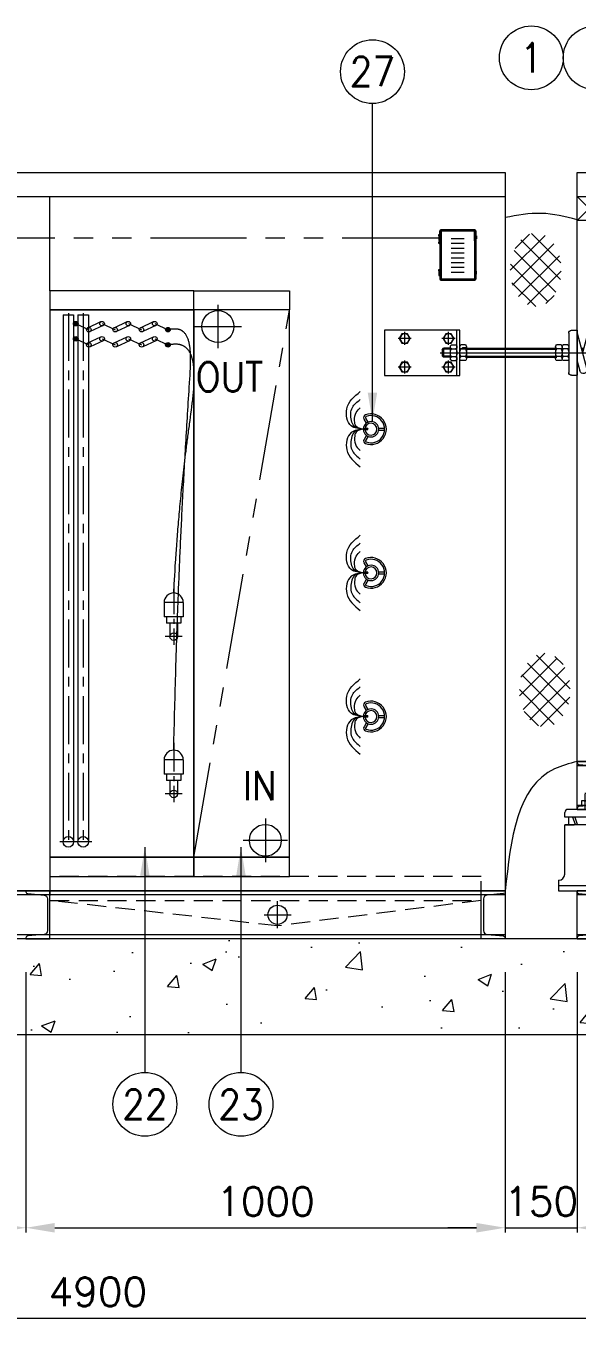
# Model space of a CAD drawing. Extents: x 38 to 18273, y -670 to 12274.
# Drawn here: x 3906 to 5056, y 1851 to 4559 of the extents above; entities that cross this region are included whole.
import ezdxf
from ezdxf.enums import TextEntityAlignment as Align

# ---------------------------------------------------------------- set-up
doc = ezdxf.new("R2010")
doc.units = 0
doc.header["$LTSCALE"] = 80
doc.header["$MEASUREMENT"] = 0
for name, pattern in [('CEN', [26, 20, -2, 2, -2]), ('CENTER', [2, 1.25, -0.25, 0.25, -0.25]), ('CENTER2', [1.125, 0.75, -0.125, 0.125, -0.125]), ('CENTERX2', [4, 2.5, -0.5, 0.5, -0.5]), ('HIDDENX2', [0.75, 0.5, -0.25]), ('PHANTOMX2', [5, 2.5, -0.5, 0.5, -0.5, 0.5, -0.5])]:
    doc.linetypes.add(name, pattern=pattern)
doc.layers.get('0').update_dxf_attribs({"linetype": 'CONTINUOUS', "lineweight": 18})
doc.layers.get('DEFPOINTS').update_dxf_attribs({"linetype": 'CONTINUOUS', "lineweight": 18})
for name, color, linetype, lineweight in [('2', 2, 'HIDDENX2', 18), ('3', 2, 'CONTINUOUS', 18), ('ACT', 7, 'CONTINUOUS', 18), ('C', 1, 'CENTER', 18), ('CEN', 1, 'CEN', 18), ('DIM', 4, 'CONTINUOUS', 18), ('LIN', 2, 'CONTINUOUS', 18), ('THIN', 3, 'CONTINUOUS', 18)]:
    doc.layers.add(name, color=color, linetype=linetype, lineweight=lineweight)
doc.styles.add('GSC', font='romans.shx', dxfattribs={"width": 0.8, "height": 4, "bigfont": 'ghs.shx'})
doc.styles.get("Standard").update_dxf_attribs({"font": 'txt.shx', "bigfont": '2hs.shx'})
doc.dimstyles.get("Standard").update_dxf_attribs({"dimscale": 0, "dimtxt": 60, "dimasz": 60, "dimexe": 10, "dimexo": 70, "dimgap": 25, "dimtad": 1, "dimdec": 0, "dimlfac": -1, "dimzin": 0, "dimdsep": 46, "dimtxsty": 'Standard', "dimcen": 0, "dimclrd": 1, "dimclre": 1, "dimadec": 0, "dimazin": 0, "dimtfac": 1, "dimtdec": 0, "dimtix": 1, "dimtmove": 1, "dimatfit": 2, "dimfxl": 0, "dimtolj": 1, "dimtzin": 0, "dimlwd": 5, "dimlwe": 5, "dimarcsym": 0})

# ---------------------------------------------------------------- blocks, each defined once
blk = doc.blocks.new('*D9')
at = {"color": 1, "linetype": 'Continuous', "lineweight": 5}
for p, q in [((4906.2, 2583.4), (4906.2, 2039.8)), ((5056.2, 2583.4), (5056.2, 2039.8)), ((4846.2, 2049.8), (4786.2, 2049.8)), ((4906.2, 2049.8), (5056.2, 2049.8)), ((5116.2, 2049.8), (5176.2, 2049.8))]:
    blk.add_line(p, q, dxfattribs=at)
at = {"color": 1, "linetype": 'Continuous'}
for points in [[(4846.2, 2059.8), (4846.2, 2039.8), (4906.2, 2049.8)], [(5116.2, 2059.8), (5116.2, 2039.8), (5056.2, 2049.8)]]:
    blk.add_solid(points, dxfattribs=at)
at = {"layer": 'DEFPOINTS', "color": 0, "linetype": 'Continuous'}
for p in [(4906.2, 2653.4), (5056.2, 2653.4), (5056.2, 2049.8)]:
    blk.add_point(p, dxfattribs=at)
at = {"color": 0, "linetype": 'Continuous', "insert": (4981.2, 2104.8), "char_height": 60, "attachment_point": 5}
blk.add_mtext('\\A1;150', dxfattribs=at)
blk = doc.blocks.new('*D13')
at = {"color": 1, "linetype": 'Continuous', "lineweight": 5}
for p, q in [((1606.2, 2583.4), (1606.2, 1850.8)), ((6506.2, 2583.4), (6506.2, 1850.8)), ((1666.2, 1860.8), (6446.2, 1860.8))]:
    blk.add_line(p, q, dxfattribs=at)
at = {"color": 1, "linetype": 'Continuous'}
for points in [[(1666.2, 1870.8), (1666.2, 1850.8), (1606.2, 1860.8)], [(6446.2, 1870.8), (6446.2, 1850.8), (6506.2, 1860.8)]]:
    blk.add_solid(points, dxfattribs=at)
at = {"layer": 'DEFPOINTS', "color": 0, "linetype": 'Continuous'}
for p in [(1606.2, 2653.4), (6506.2, 2653.4), (6506.2, 1860.8)]:
    blk.add_point(p, dxfattribs=at)
at = {"color": 0, "linetype": 'Continuous', "insert": (4056.2, 1915.8), "char_height": 60, "attachment_point": 5}
blk.add_mtext('\\A1;4900', dxfattribs=at)
blk = doc.blocks.new('*D23')
at = {"color": 1, "linetype": 'Continuous', "lineweight": 5}
for p, q in [((3906.2, 2583.4), (3906.2, 2039.8)), ((4906.2, 2583.4), (4906.2, 2039.8)), ((3966.2, 2049.8), (4846.2, 2049.8))]:
    blk.add_line(p, q, dxfattribs=at)
at = {"color": 1, "linetype": 'Continuous'}
for points in [[(3966.2, 2059.8), (3966.2, 2039.8), (3906.2, 2049.8)], [(4846.2, 2059.8), (4846.2, 2039.8), (4906.2, 2049.8)]]:
    blk.add_solid(points, dxfattribs=at)
at = {"layer": 'DEFPOINTS', "color": 0, "linetype": 'Continuous'}
for p in [(3906.2, 2653.4), (4906.2, 2653.4), (4906.2, 2049.8)]:
    blk.add_point(p, dxfattribs=at)
at = {"color": 0, "linetype": 'Continuous', "insert": (4406.2, 2104.8), "char_height": 60, "attachment_point": 5}
blk.add_mtext('\\A1;1000', dxfattribs=at)
blk = doc.blocks.new('HEATPUMP-COIL')
at = {"ltscale": 30}
for points in [[(49, 1154.4, 1), (58.5, 1154.4, 1)], [(241.5, 1141.7, 1), (251, 1141.7, 1)], [(49, 1122.7, 1), (58.5, 1122.7, 1)], [(241.5, 1110, 1), (251, 1110, 1)]]:
    blk.add_hatch(color=2, dxfattribs=at).paths.add_polyline_path(points)
at = {"color": 2, "ltscale": 30}
for p, q in [((27.3, 1172.7), (49.5, 1172.7)), ((27.3, 1172.7), (27.3, 72.4)), ((49.5, 1172.7), (49.5, 72.4)), ((58.3, 1172.7), (80.5, 1172.7)), ((58.3, 1172.7), (58.3, 72.4)), ((80.5, 1172.7), (80.5, 72.4)), ((53.8, 1154.4), (81.2, 1141.7)), ((78.9, 1145.8), (106.4, 1158.5)), ((111.1, 1150.3), (83.6, 1137.6)), ((108.8, 1154.4), (136.2, 1141.7)), ((133.9, 1145.8), (161.4, 1158.5)), ((166.1, 1150.3), (138.6, 1137.6)), ((163.7, 1154.4), (191.2, 1141.7)), ((188.9, 1145.8), (216.4, 1158.5)), ((221.1, 1150.3), (193.6, 1137.6)), ((218.7, 1154.4), (246.2, 1141.7)), ((53.8, 1122.7), (81.2, 1110)), ((78.9, 1114.1), (106.4, 1126.8)), ((111.1, 1118.6), (83.6, 1105.9)), ((108.8, 1122.7), (136.2, 1110)), ((133.9, 1114.1), (161.4, 1126.8)), ((166.1, 1118.6), (138.6, 1105.9)), ((163.7, 1122.7), (191.2, 1110)), ((188.9, 1114.1), (216.4, 1126.8)), ((221.1, 1118.6), (193.6, 1105.9)), ((218.7, 1122.7), (246.2, 1110)), ((238.3, 572), (238.3, 542)), ((278.3, 572), (238.3, 572)), ((278.3, 572), (278.3, 542)), ((278.3, 542), (238.3, 542)), ((243.3, 542), (243.3, 528.9)), ((273.3, 542), (273.3, 528.9)), ((273.3, 528.9), (243.3, 528.9)), ((250.4, 528.9), (250.4, 500.8)), ((266.2, 528.9), (266.2, 500.8)), ((238.3, 243.6), (238.3, 213.6)), ((278.3, 243.6), (238.3, 243.6)), ((278.3, 243.6), (278.3, 213.6)), ((278.3, 213.6), (238.3, 213.6)), ((243.3, 213.6), (243.3, 200.5)), ((273.3, 200.5), (243.3, 200.5)), ((250.4, 200.5), (250.4, 172.4)), ((266.2, 200.5), (266.2, 172.4)), ((273.3, 213.6), (273.3, 200.5))]:
    blk.add_line(p, q, dxfattribs=at)
at = {"linetype": 'Continuous'}
for points in [[(0, 1183), (300, 1183), (300, 1223), (0, 1223)], [(0, 40), (300, 40), (300, 1183), (0, 1183)], [(0, 0), (300, 0), (300, 40), (0, 40)]]:
    blk.add_lwpolyline(points, close=True, dxfattribs=at)
at = {"color": 2, "ltscale": 30}
for centre, radius in [((53.8, 1154.4), 4.76), ((81.2, 1141.7), 4.76), ((108.8, 1154.4), 4.76), ((136.2, 1141.7), 4.76), ((163.7, 1154.4), 4.76), ((191.2, 1141.7), 4.76), ((218.7, 1154.4), 4.76), ((246.2, 1141.7), 4.76), ((53.8, 1122.7), 4.76), ((81.2, 1110), 4.76), ((108.8, 1122.7), 4.76), ((136.2, 1110), 4.76), ((163.7, 1122.7), 4.76), ((191.2, 1110), 4.76), ((218.7, 1122.7), 4.76), ((246.2, 1110), 4.76), ((258.3, 500.8), 7.94), ((258.3, 172.4), 7.94), ((38.4, 72.4), 11.1), ((69.4, 72.4), 11.1)]:
    blk.add_circle(centre, radius, dxfattribs=at)
for centre in [(258.3, 572), (258.3, 243.6)]:
    blk.add_arc(centre, 20, 0, 180, dxfattribs=at)
at = {"color": 4, "linetype": 'CENTER', "ltscale": 30}
for points in [[(258.3, 263.6), (291.4, 1030.1), (264.1, 1143), (246.2, 1141.7)], [(258.3, 592), (291.4, 944.9), (264.1, 1111.3), (246.2, 1110)]]:
    blk.add_spline(points, degree=3, dxfattribs=at)
at = {"layer": 'C', "linetype": 'CENTER'}
for p, q in [((38.4, 1176.5), (38.4, 56)), ((69.4, 1176.5), (69.4, 56)), ((276, 500.8), (240.6, 500.8)), ((276, 172.4), (240.6, 172.4)), ((56.2, 72.4), (20.7, 72.4)), ((87.1, 72.4), (51.7, 72.4))]:
    blk.add_line(p, q, dxfattribs=at)
at = {"layer": 'C', "linetype": 'CENTER2'}
for p, q in [((258.3, 607.7), (258.3, 483.7)), ((258.3, 279.3), (258.3, 155.2))]:
    blk.add_line(p, q, dxfattribs=at)
blk = doc.blocks.new('*D25')
at = {"color": 1, "linetype": 'Continuous', "lineweight": 5}
for p, q in [((5056.2, 2583.4), (5056.2, 2039.8)), ((6506.2, 2583.4), (6506.2, 2039.8)), ((5116.2, 2049.8), (6446.2, 2049.8))]:
    blk.add_line(p, q, dxfattribs=at)
at = {"color": 1, "linetype": 'Continuous'}
for points in [[(5116.2, 2059.8), (5116.2, 2039.8), (5056.2, 2049.8)], [(6446.2, 2059.8), (6446.2, 2039.8), (6506.2, 2049.8)]]:
    blk.add_solid(points, dxfattribs=at)
at = {"layer": 'DEFPOINTS', "color": 0, "linetype": 'Continuous'}
for p in [(5056.2, 2653.4), (6506.2, 2653.4), (6506.2, 2049.8)]:
    blk.add_point(p, dxfattribs=at)
at = {"color": 0, "linetype": 'Continuous', "insert": (5781.2, 2104.8), "char_height": 60, "attachment_point": 5}
blk.add_mtext('\\A1;1450', dxfattribs=at)
blk = doc.blocks.new('*D26')
at = {"color": 1, "linetype": 'Continuous', "lineweight": 5}
for p, q in [((3006.2, 2583.4), (3006.2, 2039.8)), ((3906.2, 2583.4), (3906.2, 2039.8)), ((3846.2, 2049.8), (3066.2, 2049.8))]:
    blk.add_line(p, q, dxfattribs=at)
at = {"color": 1, "linetype": 'Continuous'}
for points in [[(3066.2, 2059.8), (3066.2, 2039.8), (3006.2, 2049.8)], [(3846.2, 2059.8), (3846.2, 2039.8), (3906.2, 2049.8)]]:
    blk.add_solid(points, dxfattribs=at)
at = {"layer": 'DEFPOINTS', "color": 0, "linetype": 'Continuous'}
for p in [(3006.2, 2653.4), (3906.2, 2653.4), (3006.2, 2049.8)]:
    blk.add_point(p, dxfattribs=at)
at = {"color": 0, "linetype": 'Continuous', "insert": (3456.2, 2104.8), "char_height": 60, "attachment_point": 5}
blk.add_mtext('\\A1;900', dxfattribs=at)
blk = doc.blocks.new('htr(w)')
at = {"color": 2, "linetype": 'ByBlock'}
blk.add_line((-339.1, 112.4), (-339.1, -0.7), dxfattribs=at)
at = {"color": 2}
blk.add_line((287.4, 66), (272.6, 66), dxfattribs=at)
at = {"color": 6}
blk.add_line((285, 68.5), (275, 68.5), dxfattribs=at)
at = {"color": 2}
blk.add_lwpolyline([(285, 66), (285, 68.5), (284.5, 69), (275.5, 69), (275, 68.5), (275, 66)], dxfattribs=at)
at = {"layer": 'CEN'}
for p, q in [((-288.8, 75.2), (-288.8, 107.7)), ((-174.5, 75.2), (-174.5, 107.7)), ((319.6, 75.2), (319.6, 107.7)), ((428.4, 75.2), (428.4, 107.7)), ((-272.5, 91.4), (-305.1, 91.4)), ((-158.3, 91.4), (-190.8, 91.4)), ((303.4, 91.4), (335.9, 91.4)), ((412.2, 91.4), (444.7, 91.4)), ((-288.8, 4), (-288.8, 36.5)), ((340.6, 55.8), (-225.8, 55.8)), ((-174.5, 4), (-174.5, 36.5)), ((319.6, 4), (319.6, 36.5)), ((428.4, 4), (428.4, 36.5)), ((-272.5, 20.2), (-305.1, 20.2)), ((-158.3, 20.2), (-190.8, 20.2)), ((303.4, 20.2), (335.9, 20.2)), ((412.2, 20.2), (444.7, 20.2))]:
    blk.add_line(p, q, dxfattribs=at)
at = {"layer": 'DIM'}
for p, q in [((-186.6, 64.7), (-212.4, 64.7)), ((-95.1, 64.7), (-99.8, 64.7)), ((-75.9, 64.7), (-76.3, 64.7)), ((-52.4, 64.7), (-57.1, 64.7)), ((-10.7, 64.7), (-15.5, 64.7)), ((275.2, 64.7), (50.7, 64.7)), ((315.2, 64.7), (334.3, 64.7)), ((-186.6, 47), (-212.4, 47)), ((-71.2, 47), (-81, 47)), ((-29.5, 47), (-38.3, 47)), ((275.2, 47), (50.7, 47)), ((315.2, 47), (334.3, 47))]:
    blk.add_line(p, q, dxfattribs=at)
at = {"layer": 'LIN'}
for p, q in [((-111.7, 132.6), (-146.6, 132.6)), ((-146.6, -20.9), (-146.6, 132.6)), ((-111.7, 132.6), (-111.7, -20.9)), ((-146.6, 112.4), (-339.1, 112.4)), ((-295.6, 103.3), (-302.5, 91.4)), ((-282, 103.3), (-295.6, 103.3)), ((-275.1, 91.4), (-282, 103.3)), ((-181.4, 103.3), (-188.2, 91.4)), ((-167.7, 103.3), (-181.4, 103.3)), ((-160.8, 91.4), (-167.7, 103.3)), ((-153.6, -0.7), (-153.6, 112.4)), ((-107.8, 101), (-111.7, 86.6)), ((-108.7, 97.8), (-97.5, 55.8)), ((-84.1, 105.7), (-108.3, 15.4)), ((-66.6, 101), (-90.8, 10.7)), ((-66.7, 100.5), (-54.7, 55.8)), ((-41.4, 105.7), (-65.6, 15.4)), ((-23.8, 101), (-48, 10.7)), ((-24.5, 98.5), (-13.1, 55.8)), ((0, 104.7), (-23.9, 15.4)), ((0, 111.7), (0, 0)), ((14, 111.7), (0, 111.7)), ((20.9, 104.7), (20.9, 7)), ((291.7, 112.4), (478.7, 112.4)), ((291.7, -0.7), (291.7, 112.4)), ((298.7, -0.7), (298.7, 112.4)), ((305.9, 91.4), (312.8, 103.3)), ((312.8, 103.3), (326.5, 103.3)), ((326.5, 103.3), (333.3, 91.4)), ((414.7, 91.4), (421.6, 103.3)), ((421.6, 103.3), (435.3, 103.3)), ((435.3, 103.3), (442.1, 91.4)), ((478.7, 112.4), (478.7, -0.7)), ((-302.5, 91.4), (-295.6, 79.6)), ((-295.6, 79.6), (-282, 79.6)), ((-282, 79.6), (-275.1, 91.4)), ((-213.8, 63.3), (-210.1, 67)), ((-186.6, 67), (-210.1, 67)), ((-210.1, 67), (-210.1, 44.7)), ((-188.2, 91.4), (-181.4, 79.6)), ((-186.6, 70.4), (-186.6, 41.3)), ((-184, 75.2), (-172.6, 75.2)), ((-184, 65.5), (-172.6, 65.5)), ((-181.4, 79.6), (-167.7, 79.6)), ((-170.1, 70.4), (-170.1, 41.3)), ((-167.7, 79.6), (-160.8, 91.4)), ((-167.5, 75.2), (-156.1, 75.2)), ((-167.5, 65.5), (-156.1, 65.5)), ((-94.5, 67), (-100.4, 67)), ((-76.1, 65.4), (-64.1, 20.8)), ((-51.7, 67), (-57.7, 67)), ((-10.1, 67), (-16.1, 67)), ((23.5, 75.2), (34.9, 75.2)), ((23.5, 65.5), (34.9, 65.5)), ((37.4, 70.4), (37.4, 41.3)), ((40, 75.2), (51.4, 75.2)), ((40, 65.5), (51.4, 65.5)), ((275.2, 67), (50.7, 67)), ((53.9, 70.4), (53.9, 41.3)), ((275.2, 70.4), (275.2, 41.3)), ((277.7, 75.2), (289.2, 75.2)), ((277.7, 65.5), (289.2, 65.5)), ((312.6, 75.2), (301.2, 75.2)), ((312.6, 65.5), (301.2, 65.5)), ((312.8, 79.6), (305.9, 91.4)), ((326.5, 79.6), (312.8, 79.6)), ((315.2, 70.4), (315.2, 41.3)), ((315.2, 67), (332, 67)), ((333.3, 91.4), (326.5, 79.6)), ((335.7, 63.3), (332, 67)), ((332, 67), (332, 44.7)), ((421.6, 79.6), (414.7, 91.4)), ((435.3, 79.6), (421.6, 79.6)), ((442.1, 91.4), (435.3, 79.6)), ((-213.8, 63.3), (-213.8, 48.4)), ((-213.8, 48.4), (-210.1, 44.7)), ((-186.6, 44.7), (-210.1, 44.7)), ((-184, 46.2), (-172.6, 46.2)), ((-184, 36.5), (-172.6, 36.5)), ((-167.5, 46.2), (-156.1, 46.2)), ((-167.5, 36.5), (-156.1, 36.5)), ((-111.7, 38.9), (-106.8, 20.8)), ((-70.5, 44.7), (-81.7, 44.7)), ((-28.9, 44.7), (-38.9, 44.7)), ((-33.9, 63.4), (-22.5, 20.8)), ((0, 34.6), (-6.4, 10.7)), ((23.5, 46.2), (34.9, 46.2)), ((23.5, 36.5), (34.9, 36.5)), ((40, 46.2), (51.4, 46.2)), ((40, 36.5), (51.4, 36.5)), ((275.2, 44.7), (50.7, 44.7)), ((277.7, 46.2), (289.2, 46.2)), ((277.7, 36.5), (289.2, 36.5)), ((312.6, 46.2), (301.2, 46.2)), ((312.6, 36.5), (301.2, 36.5)), ((315.2, 44.7), (332, 44.7)), ((335.7, 48.4), (332, 44.7)), ((335.7, 63.3), (335.7, 48.4)), ((-295.6, 32.1), (-302.5, 20.2)), ((-302.5, 20.2), (-295.6, 8.4)), ((-282, 32.1), (-295.6, 32.1)), ((-295.6, 8.4), (-282, 8.4)), ((-275.1, 20.2), (-282, 32.1)), ((-282, 8.4), (-275.1, 20.2)), ((-181.4, 32.1), (-188.2, 20.2)), ((-188.2, 20.2), (-181.4, 8.4)), ((-167.7, 32.1), (-181.4, 32.1)), ((-181.4, 8.4), (-167.7, 8.4)), ((-160.8, 20.2), (-167.7, 32.1)), ((-167.7, 8.4), (-160.8, 20.2)), ((14, 0), (0, 0)), ((305.9, 20.2), (312.8, 32.1)), ((312.8, 8.4), (305.9, 20.2)), ((312.8, 32.1), (326.5, 32.1)), ((326.5, 8.4), (312.8, 8.4)), ((326.5, 32.1), (333.3, 20.2)), ((333.3, 20.2), (326.5, 8.4)), ((414.7, 20.2), (421.6, 32.1)), ((421.6, 8.4), (414.7, 20.2)), ((421.6, 32.1), (435.3, 32.1)), ((435.3, 8.4), (421.6, 8.4)), ((435.3, 32.1), (442.1, 20.2)), ((442.1, 20.2), (435.3, 8.4)), ((-339.1, -0.7), (-146.6, -0.7)), ((-111.7, -20.9), (-146.6, -20.9)), ((478.7, -0.7), (291.7, -0.7))]:
    blk.add_line(p, q, dxfattribs=at)
for centre, major_axis in [((-288.8, 91.4), (-8.39, 8.39)), ((-174.5, 91.4), (-8.39, 8.39)), ((319.6, 91.4), (-8.39, 8.39)), ((428.4, 91.4), (-8.39, 8.39)), ((-288.8, 20.2), (-8.39, 8.39)), ((-174.5, 20.2), (-8.39, 8.39)), ((319.6, 20.2), (8.39, 8.39)), ((428.4, 20.2), (8.39, 8.39))]:
    blk.add_ellipse(centre, major_axis=major_axis, ratio=1, dxfattribs=at)
for centre, major_axis, start_param, end_param in [((-116.6, 103.4), (-6.42, 6.42), 3.665191, 4.927986), ((-75.3, 103.4), (6.42, 6.42), 5.235988, 8.37758), ((-32.6, 103.4), (-6.42, 6.42), 3.665191, 6.806784), ((14, 104.7), (4.94, 4.94), 5.497787, 7.068583), ((-166.9, 55.8), (13.9, 13.9), 1.843141, 2.869248), ((-180.7, 70.4), (-4.15, 4.15), -0.180888, 1.751684), ((-176, 70.4), (-4.15, 4.15), 2.960705, 4.893277), ((-189.8, 55.8), (-13.9, 13.9), 3.413937, 4.440045), ((-150.4, 55.8), (13.9, 13.9), 1.843141, 2.869248), ((-164.2, 70.4), (-4.15, 4.15), -0.180888, 1.751684), ((-159.5, 70.4), (-4.15, 4.15), 2.960705, 4.893277), ((-173.3, 55.8), (-13.9, 13.9), 3.413937, 4.440045), ((40.6, 55.8), (-13.9, 13.9), 0.272344, 1.298452), ((26.8, 70.4), (-4.15, 4.15), -0.180888, 1.751684), ((31.6, 70.4), (-4.15, 4.15), 2.960705, 4.893277), ((17.7, 55.8), (13.9, 13.9), 4.984733, 6.010841), ((57.1, 55.8), (-13.9, 13.9), 0.272344, 1.298452), ((43.3, 70.4), (-4.15, 4.15), -0.180888, 1.751684), ((48.1, 70.4), (-4.15, 4.15), 2.960705, 4.893277), ((34.2, 55.8), (-13.9, 13.9), 3.413937, 4.440045), ((294.9, 55.8), (-13.9, 13.9), 0.272344, 1.298452), ((281.1, 70.4), (-4.15, 4.15), -0.180888, 1.751684), ((285.8, 70.4), (4.15, 4.15), 4.531501, 6.464073), ((272, 55.8), (-13.9, 13.9), 3.413937, 4.440045), ((318.4, 55.8), (-13.9, 13.9), 0.272344, 1.298452), ((304.6, 70.4), (-4.15, 4.15), -0.180888, 1.751684), ((309.3, 70.4), (4.15, 4.15), 4.531501, 6.464073), ((295.5, 55.8), (-13.9, 13.9), 3.413937, 4.440045), ((-180.7, 41.3), (-4.15, 4.15), -0.180888, 1.751684), ((-176, 41.3), (4.15, 4.15), 4.531501, 6.464073), ((-164.2, 41.3), (-4.15, 4.15), -0.180888, 1.751684), ((-159.5, 41.3), (-4.15, 4.15), 2.960705, 4.893277), ((26.8, 41.3), (-4.15, 4.15), -0.180888, 1.751684), ((31.6, 41.3), (-4.15, 4.15), 2.960705, 4.893277), ((43.3, 41.3), (-4.15, 4.15), -0.180888, 1.751684), ((48.1, 41.3), (-4.15, 4.15), 2.960705, 4.893277), ((281.1, 41.3), (-4.15, 4.15), -0.180888, 1.751684), ((285.8, 41.3), (-4.15, 4.15), 2.960705, 4.893277), ((304.6, 41.3), (-4.15, 4.15), -0.180888, 1.751684), ((309.3, 41.3), (-4.15, 4.15), 2.960705, 4.893277), ((-99.5, 13), (-6.42, 6.42), 0.523599, 3.665191), ((-56.8, 13), (-6.42, 6.42), 0.523599, 3.665191), ((-15.2, 13), (-6.42, 6.42), 0.523599, 3.665191), ((14, 7), (4.94, 4.94), 3.926991, 5.497787)]:
    blk.add_ellipse(centre, major_axis=major_axis, ratio=1, start_param=start_param, end_param=end_param, dxfattribs=at)
at = {"layer": 'THIN', "color": 6}
for p, q in [((275.5, 66), (275.5, 69)), ((284.5, 66), (284.5, 69))]:
    blk.add_line(p, q, dxfattribs=at)
blk = doc.blocks.new('SPRING MOUNT(def 50 SIDE)')
at = {"lineweight": 15}
for p, q in [((94.2, 220.9), (63.3, 220.9)), ((63.3, 220.9), (63.3, 210.6)), ((87.8, 236.1), (69.8, 236.1)), ((69.8, 234.6), (69.8, 202.7)), ((87.8, 234.6), (87.8, 202.7)), ((94.2, 220.9), (94.2, 210.6)), ((28.3, 186.5), (28.3, 196.3)), ((122.8, 202.7), (34.7, 202.7)), ((94.2, 210.6), (63.3, 210.6)), ((129.2, 186.5), (129.2, 196.3)), ((129.2, 186.5), (28.3, 186.5)), ((129.2, 170.6), (28.3, 170.6)), ((28.3, 170.6), (48.1, 170.6)), ((28.3, 67.4), (28.3, 170.6)), ((36.1, 186.5), (36.1, 170.6)), ((44.6, 186.5), (49.6, 171.8)), ((49.2, 186.5), (54.1, 171.9)), ((108.4, 186.5), (103.4, 171.9)), ((113, 186.5), (107.9, 171.8)), ((121.4, 186.5), (121.4, 170.6)), ((129.2, 67.4), (129.2, 170.6)), ((15.4, 54.6), (15.4, 32.7)), ((142.1, 32.7), (142.1, 54.6)), ((15.4, 43.7), (142.1, 43.7)), ((15.4, 32.7), (142.1, 32.7))]:
    blk.add_line(p, q, dxfattribs=at)
for centre, radius, start, end in [((66.6, 217.3), 3.64, 28.0312, 151.9688), ((78.8, 199), 22, 65.8105, 114.1895), ((91, 217.3), 3.63, 27.8855, 152.1145), ((34.7, 196.3), 6.42, 90, 180), ((34.7, 196.3), 6.42, 90, 180), ((66.6, 214.3), 3.64, 208.0312, 331.9688), ((78.8, 232.6), 22, 245.8105, 294.1895), ((91, 214.3), 3.63, 207.8855, 332.1145), ((122.8, 196.3), 6.42, 0, 90), ((15.4, 67.4), 12.8, 270, 0), ((142.1, 67.4), 12.8, 180, 270)]:
    blk.add_arc(centre, radius, start, end, dxfattribs=at)
at = {"layer": '3', "linetype": 'CENTERX2', "lineweight": 15}
blk.add_line((78.8, 257.2), (78.8, 5), dxfattribs=at)
blk = doc.blocks.new('LED LAMP')
at = {"lineweight": 0}
for p, q in [((-39.2, 91.9), (-39.2, 94.4)), ((-39.2, 94.4), (-37.5, 94.4)), ((-39.2, 91.9), (-39.2, 84.6)), ((-39.2, 91.9), (-36.9, 91.9)), ((-39.2, 84.6), (-39.2, 82.1)), ((-39.2, 84.6), (-36.9, 84.6)), ((-39.2, 82.1), (-37.5, 82.1)), ((-38.2, 91.9), (-38.2, 84.6)), ((-37.5, 94.4), (-37.5, 102.2)), ((-37.5, 91.9), (-37.5, 84.6)), ((-37.5, 81.1), (-37.5, 82.1)), ((-36.9, 84.6), (-36.9, 91.9)), ((-36.7, 101.6), (-36.7, 1.7)), ((35.5, 104.2), (-35.5, 104.2)), ((-35.4, 100.9), (-35.4, 2.4)), ((35, 103.3), (-35, 103.3)), ((-34.8, 100.9), (-34.8, 2.4)), ((34.3, 102.1), (-34.3, 102.1)), ((34.3, 101.5), (-34.3, 101.5)), ((34.8, 81.1), (34.8, 100.9)), ((35.4, 81.1), (35.4, 100.9)), ((36.7, 81.1), (36.7, 101.6)), ((37.5, 102.2), (37.5, 1.1)), ((37.5, 92), (38.6, 92)), ((37.5, 85), (38.6, 85)), ((37.8, 92), (37.8, 85)), ((38.1, 92), (38.1, 85)), ((38.9, 91.7), (38.9, 85.3)), ((-37.5, 74.1), (-37.5, 21.3)), ((34.8, 81.1), (34.8, 2.4)), ((35.4, 81.1), (35.4, 2.4)), ((36.7, 81.1), (36.7, 1.7)), ((-39.2, 18.7), (-39.2, 21.3)), ((-39.2, 21.3), (-37.5, 21.3)), ((-39.2, 18.7), (-36.9, 18.7)), ((-39.2, 18.7), (-39.2, 11.5)), ((-39.2, 11.5), (-39.2, 8.9)), ((-39.2, 11.5), (-36.9, 11.5)), ((-39.2, 8.9), (-37.5, 8.9)), ((-38.2, 11.5), (-38.2, 18.7)), ((-37.5, 11.5), (-37.5, 18.7)), ((-37.5, 8.9), (-37.5, 1.1)), ((-36.9, 18.7), (-36.9, 11.5)), ((-35, 0), (35, 0)), ((-34.3, 1.8), (34.3, 1.8)), ((-34.3, 1.3), (34.3, 1.3)), ((37.5, 18.3), (38.6, 18.3)), ((37.5, 11.3), (38.6, 11.3)), ((37.8, 11.3), (37.8, 18.3)), ((38.1, 11.3), (38.1, 18.3)), ((38.9, 11.6), (38.9, 18)), ((-35.5, -0.8), (35.5, -0.8))]:
    blk.add_line(p, q, dxfattribs=at)
at = {"linetype": 'Continuous'}
for p, q in [((-13.7, 86.1), (13.7, 86.1)), ((-13.7, 76.1), (13.7, 76.1)), ((-13.7, 66.1), (13.7, 66.1)), ((-13.7, 56.1), (13.7, 56.1)), ((-13.7, 46.1), (13.7, 46.1)), ((-13.7, 36.1), (13.7, 36.1)), ((-13.7, 26.1), (13.7, 26.1)), ((-13.7, 16.1), (13.7, 16.1))]:
    blk.add_line(p, q, dxfattribs=at)
at = {"lineweight": 0}
blk.add_circle((-38.3, 77.6), 0.839, dxfattribs=at)
for centre, radius, start, end in [((-35.5, 102.2), 1.96, 90, 180), ((-35, 101.6), 1.68, 90, 180), ((-34.3, 100.9), 1.12, 90, 180), ((-34.3, 100.9), 0.559, 90, 180), ((34.3, 100.9), 1.12, 0, 90), ((34.3, 100.9), 0.559, 0, 90), ((35, 101.6), 1.68, 0, 90), ((35.5, 102.2), 1.96, 0, 90), ((38.6, 91.7), 0.28, 0, 90), ((38.6, 85.3), 0.28, 270, 0), ((-38.3, 77.6), 1.96, 103.3424, 256.6576), ((-39.2, 81.1), 1.68, 283.3424, 0), ((-39.2, 74.1), 1.68, 0, 76.6576), ((-35.5, 1.1), 1.96, 180, 270), ((-35, 1.7), 1.68, 180, 270), ((-34.3, 2.4), 1.12, 180, 270), ((-34.3, 2.4), 0.559, 180, 270), ((34.3, 2.4), 1.12, 270, 0), ((34.3, 2.4), 0.559, 270, 0), ((35, 1.7), 1.68, 270, 0), ((35.5, 1.1), 1.96, 270, 0), ((38.6, 18), 0.28, 0, 90), ((38.6, 11.6), 0.28, 270, 0)]:
    blk.add_arc(centre, radius, start, end, dxfattribs=at)

msp = doc.modelspace()

# ---------------------------------------------------------------- hatches: boundary and pattern name
at = {"linetype": 'Continuous'}
h = msp.add_hatch(dxfattribs=at)
h.set_pattern_fill('AR-CONC', color=256, scale=40, style=0)
h.set_pattern_definition([(50, (-231.77, 573.04), (286.904, -25.101), [30, -330]), (355, (-231.77, 573.04), (-55.5, 300.877), [24, -264]), (100.4514, (-207.86, 570.94), (231.404, 275.776), [25.496, -280.457]), (46.184, (-231.77, 653.04), (426.896, -66.208), [45, -495]), (96.6356, (-196.2, 647.5), (373.865, 389.647), [38.244, -420.685]), (351.184, (-231.77, 653.04), (373.865, 389.647), [36, -396]), (21, (-191.77, 633.04), (238.763, -161.0476), [30, -330]), (326, (-191.77, 633.04), (97.326, 290.06), [24, -264]), (71.4514, (-171.87, 619.62), (336.089, 129.012), [25.496, -280.457]), (37.5, (-231.77, 573.04), (4.864, 133.1575), [0, -260.8, 0, -268, 0, -265]), (7.5, (-231.77, 573.04), (105.2278, 157.7647), [0, -152.8, 0, -254.8, 0, -101]), (327.5, (-320.97, 573.04), (213.529, -9.022), [0, -100, 0, -312, 0, -414]), (317.5, (-360.97, 573.04), (233.2745, 40.042), [0, -130, 0, -207.2, 0, -294])])
h.paths.add_polyline_path([(1456.2, 2453.4), (7206.2, 2453.4), (7206.2, 2653.4), (1456.2, 2653.4)])
at = {"layer": 'ACT', "linetype": 'Continuous'}
h = msp.add_hatch(dxfattribs=at)
h.set_pattern_fill('ANSI37', color=256, scale=8, angle=-90, style=0)
h.set_pattern_definition([(315, (1672.737, 9641.477), (17.96051, 17.96051), []), (45, (1672.737, 9641.477), (-17.96051, 17.96051), [])])
edge = h.paths.add_edge_path()
edge.add_ellipse((4970.1, 4050.3), major_axis=(0, 76.9), ratio=0.691358, start_angle=0, end_angle=360)
h = msp.add_hatch(dxfattribs=at)
h.set_pattern_fill('ANSI37', color=256, scale=8, angle=-90, style=0)
h.set_pattern_definition([(45, (1691.526, -2418.804), (17.96051, -17.96051), []), (315, (1691.526, -2418.804), (-17.96051, -17.96051), [])])
edge = h.paths.add_edge_path()
edge.add_ellipse((4988.9, 3172.4), major_axis=(0, -76.9), ratio=0.691358, start_angle=0, end_angle=360, ccw=False)

# ---------------------------------------------------------------- linework, layer by layer
at = {"linetype": 'Continuous'}
for p, q in [((3956.2, 4006.4), (3956.2, 4203.4)), ((5106.2, 4153.4), (5056.2, 4203.4)), ((5056.2, 4153.4), (5106.2, 4203.4)), ((4616.5, 3730), (4611.6, 3738.5)), ((4620, 3732), (4615.1, 3740.5)), ((4609.5, 3718.2), (4610.1, 3718.7)), ((4609.5, 3716.4), (4610.1, 3715.8)), ((4609.7, 3717.9), (4619.8, 3717.9)), ((4609.7, 3716.6), (4619.8, 3716.6)), ((4619.8, 3718.7), (4610.1, 3718.7)), ((4619.8, 3715.8), (4610.1, 3715.8)), ((4619.8, 3718.7), (4619.8, 3717.9)), ((4619.8, 3715.8), (4619.8, 3716.6)), ((4642, 3719.3), (4654.5, 3719.3)), ((4642, 3715.3), (4654.5, 3715.3)), ((4616.5, 3704.6), (4611.6, 3696.1)), ((4620, 3702.6), (4615.1, 3694.1)), ((4620, 3432), (4615.1, 3440.5)), ((4609.5, 3418.2), (4610.1, 3418.7)), ((4609.5, 3416.4), (4610.1, 3415.8)), ((4609.7, 3417.9), (4619.8, 3417.9)), ((4609.7, 3416.6), (4619.8, 3416.6)), ((4619.8, 3418.7), (4610.1, 3418.7)), ((4619.8, 3415.8), (4610.1, 3415.8)), ((4616.5, 3430), (4611.6, 3438.5)), ((4619.8, 3418.7), (4619.8, 3417.9)), ((4619.8, 3415.8), (4619.8, 3416.6)), ((4642, 3419.3), (4654.5, 3419.3)), ((4642, 3415.3), (4654.5, 3415.3)), ((4616.5, 3404.6), (4611.6, 3396.1)), ((4620, 3402.6), (4615.1, 3394.1)), ((4609.5, 3118.2), (4610.1, 3118.7)), ((4609.5, 3116.4), (4610.1, 3115.8)), ((4609.7, 3117.9), (4619.8, 3117.9)), ((4609.7, 3116.6), (4619.8, 3116.6)), ((4619.8, 3118.7), (4610.1, 3118.7)), ((4619.8, 3115.8), (4610.1, 3115.8)), ((4616.5, 3130), (4611.6, 3138.5)), ((4620, 3132), (4615.1, 3140.5)), ((4619.8, 3118.7), (4619.8, 3117.9)), ((4619.8, 3115.8), (4619.8, 3116.6)), ((4642, 3119.3), (4654.5, 3119.3)), ((4642, 3115.3), (4654.5, 3115.3)), ((4616.5, 3104.6), (4611.6, 3096.1)), ((4620, 3102.6), (4615.1, 3094.1))]:
    msp.add_line(p, q, dxfattribs=at)
at = {"linetype": 'PHANTOMX2'}
for p, q in [((4766.3, 4116.3), (1862.2, 4116.3)), ((4256.2, 2823.4), (4456.2, 3966.4))]:
    msp.add_line(p, q, dxfattribs=at)
at = {"color": 2, "linetype": 'HIDDENX2'}
for p, q in [((4431.2, 2680.2), (3956.2, 2733.4)), ((4856.2, 2733.4), (4431.2, 2680.2))]:
    msp.add_line(p, q, dxfattribs=at)
at = {"linetype": 'Continuous'}
for points in [[(3006.2, 4203.4), (4906.2, 4203.4), (4906.2, 2753.4), (3006.2, 2753.4)], [(6456.2, 3023.4), (5056.2, 3023.4), (5056.2, 4203.4), (6456.2, 4203.4)], [(5056.2, 4203.4), (5106.2, 4203.4), (5106.2, 4153.4), (5056.2, 4153.4)], [(6506.2, 2923.4), (5056.2, 2923.4), (5056.2, 3023.4), (6506.2, 3023.4)], [(6506.2, 2931.4), (5056.2, 2931.4), (5056.2, 3015.4), (6506.2, 3015.4)], [(4906.2, 2653.4), (3006.2, 2653.4), (3006.2, 2753.4), (4906.2, 2753.4)], [(4906.2, 2661.4), (3006.2, 2661.4), (3006.2, 2745.4), (4906.2, 2745.4)], [(6506.2, 2653.4), (5056.2, 2653.4), (5056.2, 2753.4), (6506.2, 2753.4)], [(6506.2, 2661.4), (5056.2, 2661.4), (5056.2, 2745.4), (6506.2, 2745.4)], [(1456.2, 2453.4), (7206.2, 2453.4), (7206.2, 2653.4), (1456.2, 2653.4)]]:
    msp.add_lwpolyline(points, close=True, dxfattribs=at)
for points in [[(4456.2, 3966.4), (4256.2, 3966.4), (4256.2, 4006.4), (4456.2, 4006.4), (4456.2, 3966.4), (4456.2, 3966.4)], [(4456.2, 2823.4), (4256.2, 2823.4), (4256.2, 2783.4), (4456.2, 2783.4), (4456.2, 2823.4), (4456.2, 2823.4)]]:
    msp.add_lwpolyline(points)
msp.add_lwpolyline([(4256.2, 2823.4), (4456.2, 2823.4), (4456.2, 3966.4), (4256.2, 3966.4)], close=True)
for points in [[(5106.2, 3023.4), (5056.2, 3023.4), (5056.2, 3021.5, 0.388879), (5059.8, 3017.5), (5093.9, 3014.6, -0.388879), (5101.2, 3006.6), (5101.2, 2940.2, -0.388879), (5093.9, 2932.2), (5059.8, 2929.2, 0.388879), (5056.2, 2925.3), (5056.2, 2923.4), (5106.2, 2923.4), (5106.2, 3023.4)], [(3956.2, 2753.4), (3906.2, 2753.4), (3906.2, 2751.5, 0.388879), (3909.8, 2747.5), (3943.9, 2744.6, -0.388879), (3951.2, 2736.6), (3951.2, 2670.2, -0.388879), (3943.9, 2662.2), (3909.8, 2659.2, 0.388879), (3906.2, 2655.3), (3906.2, 2653.4), (3956.2, 2653.4), (3956.2, 2753.4)], [(4856.2, 2753.4), (4906.2, 2753.4), (4906.2, 2751.5, -0.388879), (4902.5, 2747.5), (4868.5, 2744.6, 0.388879), (4861.2, 2736.6), (4861.2, 2670.2, 0.388879), (4868.5, 2662.2), (4902.5, 2659.2, -0.388879), (4906.2, 2655.3), (4906.2, 2653.4), (4856.2, 2653.4), (4856.2, 2753.4)], [(5106.2, 2753.4), (5056.2, 2753.4), (5056.2, 2751.5, 0.388879), (5059.8, 2747.5), (5093.9, 2744.6, -0.388879), (5101.2, 2736.6), (5101.2, 2670.2, -0.388879), (5093.9, 2662.2), (5059.8, 2659.2, 0.388879), (5056.2, 2655.3), (5056.2, 2653.4), (5106.2, 2653.4), (5106.2, 2753.4)]]:
    msp.add_lwpolyline(points, format="xyb", dxfattribs=at)
at = {"color": 2, "linetype": 'HIDDENX2'}
msp.add_lwpolyline([(3956.2, 2733.4), (4856.2, 2733.4), (4856.2, 2783.4), (3956.2, 2783.4)], close=True, dxfattribs=at)
at = {"linetype": 'Continuous'}
for centre, radius in [((4306.7, 3931.7), 33.3), ((4405.7, 2858.8), 33.3), ((4431.2, 2703.4), 20)]:
    msp.add_circle(centre, radius, dxfattribs=at)
for centre, radius, start, end in [((4616.9, 3741.5), 6.09, 111.1923, 209.5947), ((4626.2, 3717.3), 32, 249.0358, 110.9642), ((4617.2, 3741.7), 2.4, 110.2569, 210), ((4626.2, 3717.3), 28.4, 249.7431, 110.2569), ((4609.7, 3718.1), 0.16, 134.0593, 270), ((4609.7, 3716.5), 0.16, 90, 225.9407), ((4626.2, 3717.3), 16, 182.2924, 177.7076), ((4626.2, 3717.3), 12.4, 182.9585, 177.0415), ((4616.9, 3693.1), 6.09, 150.4053, 248.8077), ((4617.2, 3692.9), 2.4, 150, 249.7431), ((4616.9, 3441.5), 6.09, 111.1923, 209.5947), ((4626.2, 3417.3), 32, 249.0358, 110.9642), ((4617.2, 3441.7), 2.4, 110.2569, 210), ((4626.2, 3417.3), 28.4, 249.7431, 110.2569), ((4609.7, 3418.1), 0.16, 134.0593, 270), ((4609.7, 3416.5), 0.16, 90, 225.9407), ((4626.2, 3417.3), 16, 182.2924, 177.7076), ((4626.2, 3417.3), 12.4, 182.9585, 177.0415), ((4616.9, 3393.1), 6.09, 150.4053, 248.8077), ((4617.2, 3392.9), 2.4, 150, 249.7431), ((4616.9, 3141.5), 6.09, 111.1923, 209.5947), ((4626.2, 3117.3), 32, 249.0358, 110.9642), ((4617.2, 3141.7), 2.4, 110.2569, 210), ((4626.2, 3117.3), 28.4, 249.7431, 110.2569), ((4609.7, 3118.1), 0.16, 134.0593, 270), ((4609.7, 3116.5), 0.16, 90, 225.9407), ((4626.2, 3117.3), 16, 182.2924, 177.7076), ((4626.2, 3117.3), 12.4, 182.9585, 177.0415), ((4616.9, 3093.1), 6.09, 150.4053, 248.8077), ((4617.2, 3092.9), 2.4, 150, 249.7431)]:
    msp.add_arc(centre, radius, start, end, dxfattribs=at)
for points in [[(4610.1, 3717.3), (4585.1, 3724.3), (4575.7, 3760.1), (4603.9, 3796)], [(4610.1, 3717.3), (4591, 3723.8), (4585.4, 3735.7), (4587.4, 3762.7), (4603.9, 3779.4)], [(4610.1, 3717.3), (4595, 3723.3), (4592, 3735.1), (4595.5, 3752.5), (4603.9, 3762)], [(4610.1, 3717.3), (4585.1, 3710.3), (4575.7, 3674.4), (4603.9, 3638.5)], [(4610.1, 3717.3), (4591, 3710.8), (4585.4, 3698.9), (4587.4, 3671.9), (4603.9, 3655.1)], [(4610.1, 3717.3), (4595, 3711.3), (4592, 3699.5), (4595.5, 3682), (4603.9, 3672.5)], [(4610.1, 3417.3), (4585.1, 3424.3), (4575.7, 3460.1), (4603.9, 3496)], [(4610.1, 3417.3), (4591, 3423.8), (4585.4, 3435.7), (4587.4, 3462.7), (4603.9, 3479.4)], [(4610.1, 3417.3), (4595, 3423.3), (4592, 3435.1), (4595.5, 3452.5), (4603.9, 3462)], [(4610.1, 3417.3), (4585.1, 3410.3), (4575.7, 3374.4), (4603.9, 3338.5)], [(4610.1, 3417.3), (4591, 3410.8), (4585.4, 3398.9), (4587.4, 3371.9), (4603.9, 3355.1)], [(4610.1, 3417.3), (4595, 3411.3), (4592, 3399.5), (4595.5, 3382), (4603.9, 3372.5)], [(4610.1, 3117.3), (4585.1, 3124.3), (4575.7, 3160.1), (4603.9, 3196)], [(4610.1, 3117.3), (4591, 3123.8), (4585.4, 3135.7), (4587.4, 3162.7), (4603.9, 3179.4)], [(4610.1, 3117.3), (4595, 3123.3), (4592, 3135.1), (4595.5, 3152.5), (4603.9, 3162)], [(4610.1, 3117.3), (4585.1, 3110.3), (4575.7, 3074.4), (4603.9, 3038.5)], [(4610.1, 3117.3), (4591, 3110.8), (4585.4, 3098.9), (4587.4, 3071.9), (4603.9, 3055.1)], [(4610.1, 3117.3), (4595, 3111.3), (4592, 3099.5), (4595.5, 3082), (4603.9, 3072.5)]]:
    msp.add_spline(points, degree=3, dxfattribs=at)
at = {"layer": '2', "linetype": 'Continuous'}
msp.add_lwpolyline([(6506.2, 3023.4), (5056.2, 3023.4), (5056.2, 4253.4), (6506.2, 4253.4)], close=True, dxfattribs=at)
at = {"layer": 'ACT', "color": 4, "linetype": 'Continuous'}
for centre in [(4960.7, 4492.8), (5093.9, 4492.8), (4629.2, 4464), (4154.3, 2307.6), (4354.8, 2307.6)]:
    msp.add_circle(centre, 66.6, dxfattribs=at)
at = {"layer": 'ACT', "linetype": 'Continuous'}
for points in [[(5056.2, 4154.6), (4981.6, 4168), (4906.2, 4159.1)], [(5056.2, 3023.4), (5009.1, 3008), (4906.2, 2753.4)]]:
    msp.add_spline(points, degree=3, dxfattribs=at)
at = {"layer": 'CEN', "linetype": 'CENTER'}
for p, q in [((4306.7, 3977.2), (4306.7, 3886.2)), ((4257.5, 3931.7), (4355.8, 3931.7)), ((4405.7, 2904.2), (4405.7, 2813.4)), ((4452.1, 2858.8), (4359.2, 2858.8)), ((4431.2, 2675.2), (4431.2, 2731.6)), ((4403, 2703.4), (4459.3, 2703.4))]:
    msp.add_line(p, q, dxfattribs=at)
at = {"layer": 'LIN', "linetype": 'Continuous'}
msp.add_lwpolyline([(3006.2, 4253.4), (4906.2, 4253.4), (4906.2, 2753.4), (3006.2, 2753.4)], close=True, dxfattribs=at)

# ---------------------------------------------------------------- block references
at = {"linetype": 'Continuous'}
for name, p in [('LED LAMP', (4807.2, 4029.4)), ('HEATPUMP-COIL', (3956.2, 2783.4)), ('SPRING MOUNT(def 50 SIDE)', (5002.4, 2720.7))]:
    msp.add_blockref(name, p, dxfattribs=at)
at = {"layer": 'ACT', "linetype": 'Continuous', "xscale": -0.8400000000001455, "yscale": 0.8400000000001455, "zscale": 0.8400000000001455}
msp.add_blockref('htr(w)', (5056.5, 3830), dxfattribs=at)

# ---------------------------------------------------------------- texts
at = {"style": 'GSC', "width": 0.9}
for s, height, p in [('1', 61.4, (4960.7, 4492.8)), ('27', 61.37, (4629.2, 4464)), ('OUT', 60.71, (4330.9, 3826.6)), ('IN', 60.71, (4394, 2972.8)), ('22', 61.37, (4154.3, 2307.6)), ('23', 61.37, (4354.8, 2307.6))]:
    msp.add_text(s, height=height, dxfattribs=at).set_placement(p, align=Align.MIDDLE)

# ---------------------------------------------------------------- dimensions: what is measured, and where the dimension line sits
at = {"linetype": 'Continuous'}
for base, p1, p2, picture, middle in [((6506.2, 1860.8), (1606.2, 2653.4), (6506.2, 2653.4), '*D13', (4056.2, 1915.8)), ((3006.2, 2049.8), (3906.2, 2653.4), (3006.2, 2653.4), '*D26', (3456.2, 2104.8)), ((4906.2, 2049.8), (3906.2, 2653.4), (4906.2, 2653.4), '*D23', (4406.2, 2104.8)), ((5056.2, 2049.8), (4906.2, 2653.4), (5056.2, 2653.4), '*D9', (4981.2, 2104.8)), ((6506.2, 2049.8), (5056.2, 2653.4), (6506.2, 2653.4), '*D25', (5781.2, 2104.8))]:
    dim = msp.add_linear_dim(base=base, p1=p1, p2=p2, dimstyle='Standard', override={"dimscale": 1}, dxfattribs=at)
    dim.commit()
    dim.dimension.update_dxf_attribs({"geometry": picture, "text_midpoint": middle})

# ---------------------------------------------------------------- leaders
for points in [[(4629.2, 3733.8), (4629.2, 4397.4)], [(4154.3, 2844.6), (4154.3, 2374.2)], [(4354.8, 2844.6), (4354.8, 2374.2)]]:
    msp.add_leader(points, dimstyle='Standard', override={"dimscale": 1})

doc.saveas('drawing.dxf')
